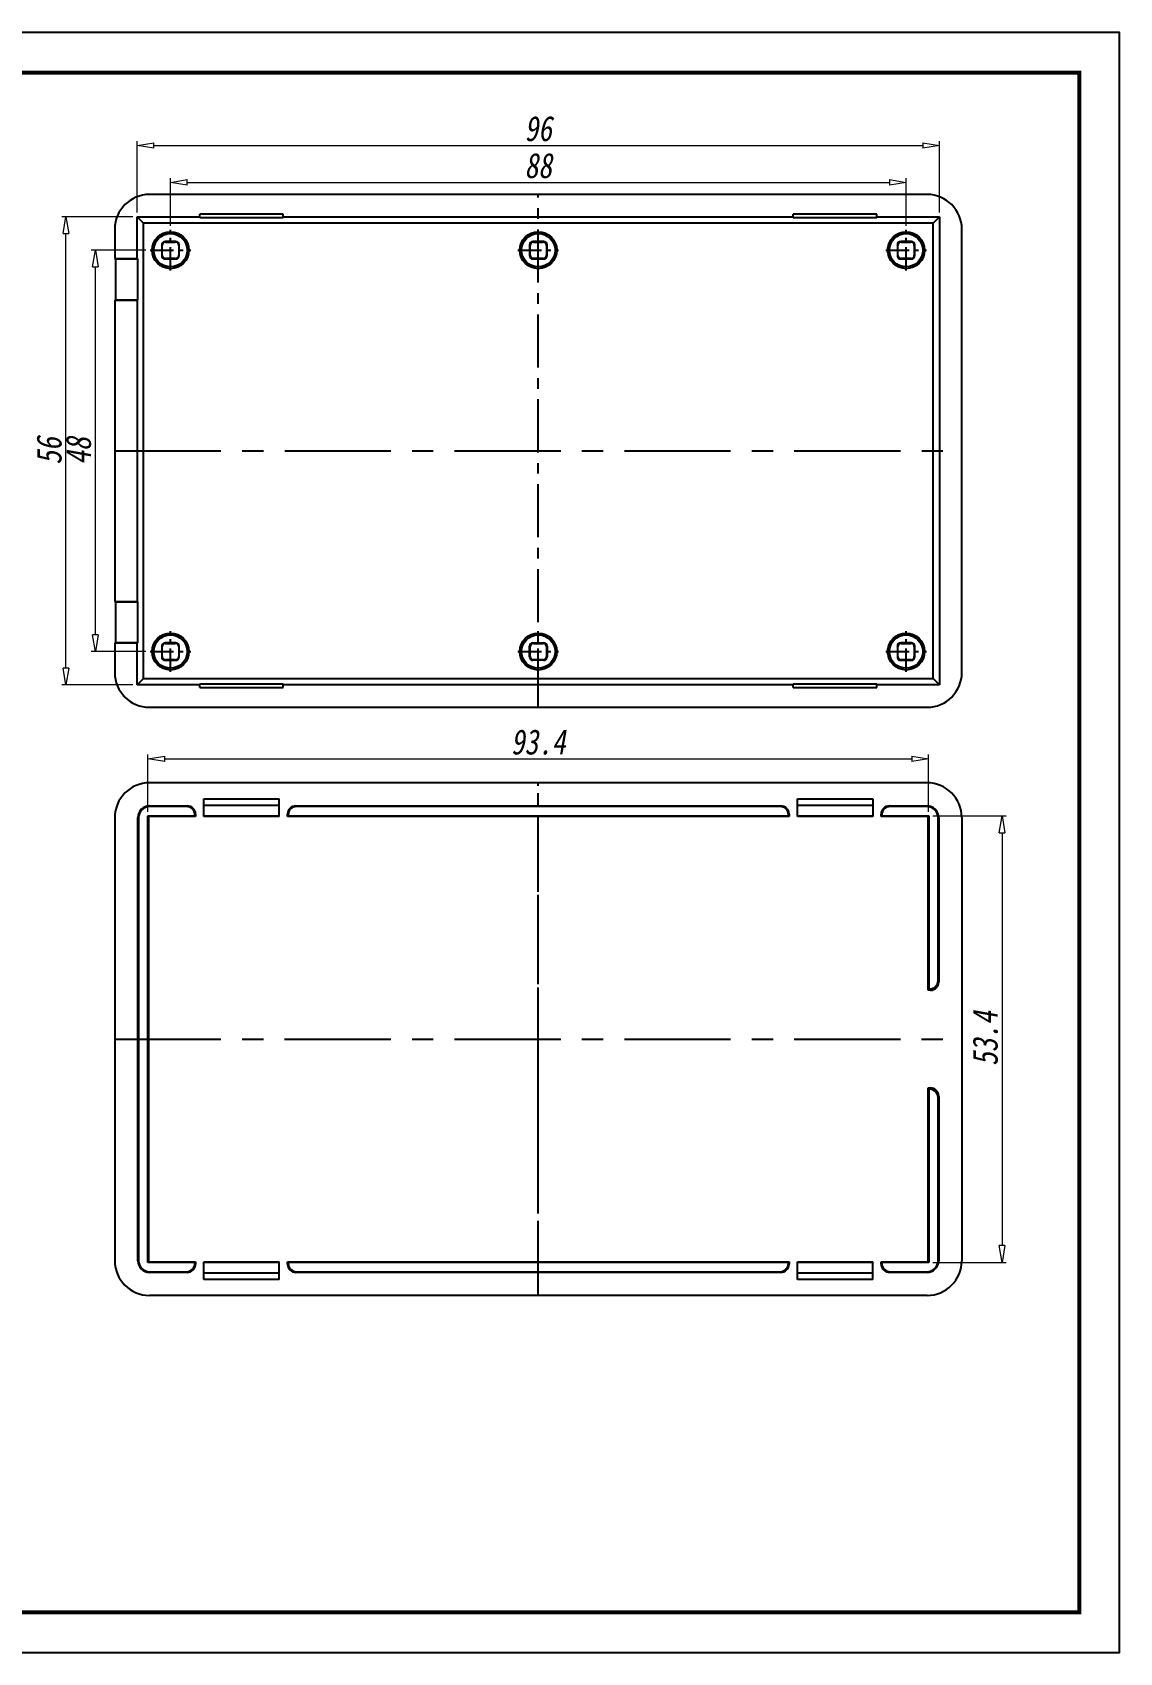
# Model space of a CAD drawing. Header units: millimetres. Extents: x -36 to 243, y 1043 to 1237.
# Drawn here: x 112.8 to 242.9, y 1043.4 to 1237.2 of the extents above; entities that cross this region are included whole.
import ezdxf

# ---------------------------------------------------------------- set-up
doc = ezdxf.new("R2010")
doc.units = ezdxf.units.MM
doc.linetypes.add('CENTER', pattern=[50.8, 31.75, -6.35, 6.35, -6.35])
doc.layers.add('dim', color=82, linetype='Continuous', lineweight=9)
doc.layers.add('from', color=7, linetype='Continuous')
doc.styles.add('wuwei', font='SimSun.ttf', dxfattribs={"width": 0.8, "oblique": 10})
doc.dimstyles.new('wuwei', dxfattribs={"dimtxt": 2.5, "dimasz": 1.5, "dimexe": 0.3, "dimexo": 0.3, "dimgap": 0.5, "dimtad": 1, "dimdsep": 46, "dimtxsty": 'wuwei', "dimblk": 'CLOSEDBLANK', "dimcen": 0, "dimclrd": 42, "dimclre": 40, "dimclrt": 74, "dimazin": 2, "dimtfac": 1, "dimtofl": 0, "dimtmove": 0, "dimatfit": 3, "dimfxl": 1, "dimlwd": 5, "dimlwe": 5, "dimarcsym": 0})

# ---------------------------------------------------------------- blocks, each defined once
blk = doc.blocks.new('_ClosedBlank')
at = {"color": 0, "linetype": 'ByBlock', "lineweight": -2}
for p, q in [((-1, 0.167), (0, 0)), ((-1, 0.167), (-1, -0.167)), ((0, 0), (-1, -0.167))]:
    blk.add_line(p, q, dxfattribs=at)
blk = doc.blocks.new('*D123')
at = {"layer": 'Defpoints', "color": 0}
for p in [(220.04, 1150.33), (126.65, 1143.5), (220.04, 1143.5)]:
    blk.add_point(p, dxfattribs=at)
at = {"layer": 'dim', "color": 40, "lineweight": 5}
for p, q in [((126.65, 1144), (126.65, 1150.83)), ((220.04, 1144), (220.04, 1150.83))]:
    blk.add_line(p, q, dxfattribs=at)
at = {"layer": 'dim', "color": 42, "lineweight": 5}
blk.add_line((128.65, 1150.33), (218.04, 1150.33), dxfattribs=at)
at = {"layer": 'dim', "color": 42, "lineweight": 5, "xscale": 2, "yscale": 2, "zscale": 2, "rotation": 180}
blk.add_blockref('_ClosedBlank', (126.65, 1150.33), dxfattribs=at)
at = {"layer": 'dim', "color": 42, "lineweight": 5, "xscale": 2, "yscale": 2, "zscale": 2}
blk.add_blockref('_ClosedBlank', (220.04, 1150.33), dxfattribs=at)
at = {"layer": 'dim', "color": 74, "insert": (173.34, 1152.33), "char_height": 3, "attachment_point": 5, "style": 'wuwei'}
blk.add_mtext('93.4', dxfattribs=at)
blk = doc.blocks.new('*D124')
at = {"layer": 'Defpoints', "color": 0}
for p in [(220.04, 1143.5), (220.04, 1090.11), (228.82, 1090.11)]:
    blk.add_point(p, dxfattribs=at)
at = {"layer": 'dim', "color": 40, "lineweight": 5}
for p, q in [((220.54, 1143.5), (229.32, 1143.5)), ((220.54, 1090.11), (229.32, 1090.11))]:
    blk.add_line(p, q, dxfattribs=at)
at = {"layer": 'dim', "color": 42, "lineweight": 5}
blk.add_line((228.82, 1141.5), (228.82, 1092.11), dxfattribs=at)
at = {"layer": 'dim', "color": 42, "lineweight": 5, "xscale": 2, "yscale": 2, "zscale": 2}
for p, rotation in [((228.82, 1143.5), 90), ((228.82, 1090.11), 270)]:
    blk.add_blockref('_ClosedBlank', p, dxfattribs=dict(at, rotation=rotation))
at = {"layer": 'dim', "color": 74, "insert": (226.82, 1116.88), "char_height": 3, "attachment_point": 5, "rotation": 90, "style": 'wuwei'}
blk.add_mtext('53.4', dxfattribs=at)
blk = doc.blocks.new('*D70')
at = {"layer": 'Defpoints', "color": 0}
for p in [(221.34, 1223.69), (125.35, 1215.16), (221.34, 1215.16)]:
    blk.add_point(p, dxfattribs=at)
at = {"layer": 'dim', "color": 40, "lineweight": 5}
for p, q in [((125.35, 1215.66), (125.35, 1224.19)), ((221.34, 1215.66), (221.34, 1224.19))]:
    blk.add_line(p, q, dxfattribs=at)
at = {"layer": 'dim', "color": 42, "lineweight": 5}
blk.add_line((127.35, 1223.69), (219.34, 1223.69), dxfattribs=at)
at = {"layer": 'dim', "color": 42, "lineweight": 5, "xscale": 2, "yscale": 2, "zscale": 2, "rotation": 180}
blk.add_blockref('_ClosedBlank', (125.35, 1223.69), dxfattribs=at)
at = {"layer": 'dim', "color": 42, "lineweight": 5, "xscale": 2, "yscale": 2, "zscale": 2}
blk.add_blockref('_ClosedBlank', (221.34, 1223.69), dxfattribs=at)
at = {"layer": 'dim', "color": 74, "insert": (173.34, 1225.69), "char_height": 3, "attachment_point": 5, "style": 'wuwei'}
blk.add_mtext('96', dxfattribs=at)
blk = doc.blocks.new('*D71')
at = {"layer": 'Defpoints', "color": 0}
for p in [(116.84, 1215.16), (125.35, 1215.16), (125.35, 1159.17)]:
    blk.add_point(p, dxfattribs=at)
at = {"layer": 'dim', "color": 40, "lineweight": 5}
for p, q in [((124.85, 1215.16), (116.34, 1215.16)), ((124.85, 1159.17), (116.34, 1159.17))]:
    blk.add_line(p, q, dxfattribs=at)
at = {"layer": 'dim', "color": 42, "lineweight": 5}
blk.add_line((116.84, 1161.17), (116.84, 1213.16), dxfattribs=at)
at = {"layer": 'dim', "color": 42, "lineweight": 5, "xscale": 2, "yscale": 2, "zscale": 2}
for p, rotation in [((116.84, 1215.16), 90), ((116.84, 1159.17), 270)]:
    blk.add_blockref('_ClosedBlank', p, dxfattribs=dict(at, rotation=rotation))
at = {"layer": 'dim', "color": 74, "insert": (114.84, 1187.16), "char_height": 3, "attachment_point": 5, "rotation": 90, "style": 'wuwei'}
blk.add_mtext('56', dxfattribs=at)
blk = doc.blocks.new('*D72')
at = {"layer": 'Defpoints', "color": 0}
for p in [(217.34, 1219.27), (129.34, 1213.59), (217.34, 1213.59)]:
    blk.add_point(p, dxfattribs=at)
at = {"layer": 'dim', "color": 40, "lineweight": 5}
for p, q in [((129.34, 1214.09), (129.34, 1219.77)), ((217.34, 1214.09), (217.34, 1219.77))]:
    blk.add_line(p, q, dxfattribs=at)
at = {"layer": 'dim', "color": 42, "lineweight": 5}
blk.add_line((131.34, 1219.27), (215.34, 1219.27), dxfattribs=at)
at = {"layer": 'dim', "color": 42, "lineweight": 5, "xscale": 2, "yscale": 2, "zscale": 2, "rotation": 180}
blk.add_blockref('_ClosedBlank', (129.34, 1219.27), dxfattribs=at)
at = {"layer": 'dim', "color": 42, "lineweight": 5, "xscale": 2, "yscale": 2, "zscale": 2}
blk.add_blockref('_ClosedBlank', (217.34, 1219.27), dxfattribs=at)
at = {"layer": 'dim', "color": 74, "insert": (173.34, 1221.27), "char_height": 3, "attachment_point": 5, "style": 'wuwei'}
blk.add_mtext('88', dxfattribs=at)
blk = doc.blocks.new('*D73')
at = {"layer": 'Defpoints', "color": 0}
for p in [(120.36, 1211.16), (126.91, 1211.16), (126.91, 1163.16)]:
    blk.add_point(p, dxfattribs=at)
at = {"layer": 'dim', "color": 40, "lineweight": 5}
for p, q in [((126.41, 1211.16), (119.86, 1211.16)), ((126.41, 1163.16), (119.86, 1163.16))]:
    blk.add_line(p, q, dxfattribs=at)
at = {"layer": 'dim', "color": 42, "lineweight": 5}
blk.add_line((120.36, 1165.16), (120.36, 1209.16), dxfattribs=at)
at = {"layer": 'dim', "color": 42, "lineweight": 5, "xscale": 2, "yscale": 2, "zscale": 2}
for p, rotation in [((120.36, 1211.16), 90), ((120.36, 1163.16), 270)]:
    blk.add_blockref('_ClosedBlank', p, dxfattribs=dict(at, rotation=rotation))
at = {"layer": 'dim', "color": 74, "insert": (118.36, 1187.16), "char_height": 3, "attachment_point": 5, "rotation": 90, "style": 'wuwei'}
blk.add_mtext('48', dxfattribs=at)
blk = doc.blocks.new('*u51')
at = {"color": 7, "linetype": 'Continuous'}
for p, q in [((46.51, 30.66), (-46.51, 30.66)), ((-48, 23), (-48, 28)), ((-48, 28), (-47.24, 27.24)), ((-48, 28), (-40.5, 28)), ((-47.24, -27.24), (-47.24, 27.24)), ((47.24, 27.24), (-47.24, 27.24)), ((-40.5, 27.89), (-40.5, 28.3)), ((-30.5, 28.3), (-40.5, 28.3)), ((-30.5, 27.89), (-40.5, 27.89)), ((-30.5, 27.89), (-30.5, 28.3)), ((-30.5, 28), (30.5, 28)), ((30.5, 27.89), (30.5, 28.3)), ((40.5, 28.3), (30.5, 28.3)), ((40.5, 27.89), (30.5, 27.89)), ((40.5, 27.89), (40.5, 28.3)), ((40.5, 28), (48, 28)), ((48, 28), (47.24, 27.24)), ((47.24, -27.24), (47.24, 27.24)), ((48, 28), (48, -28)), ((-50.66, 26.51), (-50.66, 23)), ((50.66, -26.51), (50.66, 26.51)), ((-45.05, 24.65), (-45.05, 23.35)), ((-44.98, 24.58), (-45.05, 24.65)), ((-44.98, 23.42), (-45.05, 23.35)), ((-44.98, 23.42), (-44.98, 24.58)), ((-44.58, 24.98), (-44.65, 25.05)), ((-43.35, 25.05), (-44.65, 25.05)), ((-44.58, 24.98), (-43.42, 24.98)), ((-43.42, 24.98), (-43.35, 25.05)), ((-43.02, 24.58), (-42.95, 24.65)), ((-43.02, 24.58), (-43.02, 23.42)), ((-43.02, 23.42), (-42.95, 23.35)), ((-42.95, 23.35), (-42.95, 24.65)), ((-1.05, 24.65), (-1.05, 23.35)), ((-0.98, 24.58), (-1.05, 24.65)), ((-0.98, 23.42), (-1.05, 23.35)), ((-0.98, 23.42), (-0.98, 24.58)), ((-0.58, 24.98), (-0.65, 25.05)), ((0.65, 25.05), (-0.65, 25.05)), ((-0.58, 24.98), (0.58, 24.98)), ((0.58, 24.98), (0.65, 25.05)), ((0.98, 24.58), (1.05, 24.65)), ((0.98, 24.58), (0.98, 23.42)), ((0.98, 23.42), (1.05, 23.35)), ((1.05, 23.35), (1.05, 24.65)), ((42.95, 24.65), (42.95, 23.35)), ((43.02, 24.58), (42.95, 24.65)), ((43.02, 23.42), (42.95, 23.35)), ((43.02, 23.42), (43.02, 24.58)), ((44.65, 25.05), (43.35, 25.05)), ((43.42, 24.98), (43.35, 25.05)), ((43.42, 24.98), (44.58, 24.98)), ((44.58, 24.98), (44.65, 25.05)), ((44.98, 24.58), (45.05, 24.65)), ((44.98, 24.58), (44.98, 23.42)), ((44.98, 23.42), (45.05, 23.35)), ((45.05, 23.35), (45.05, 24.65)), ((-50.66, 23), (-50.56, 22.95)), ((-50.66, 23), (-48, 23)), ((-50.56, 22.95), (-50.56, 18.05)), ((-50.56, 22.95), (-47.93, 22.95)), ((-48, 23), (-47.93, 22.95)), ((-47.93, 22.95), (-47.93, 18.05)), ((-44.58, 23.02), (-44.65, 22.95)), ((-44.65, 22.95), (-43.35, 22.95)), ((-43.42, 23.02), (-44.58, 23.02)), ((-43.42, 23.02), (-43.35, 22.95)), ((-0.58, 23.02), (-0.65, 22.95)), ((-0.65, 22.95), (0.65, 22.95)), ((0.58, 23.02), (-0.58, 23.02)), ((0.58, 23.02), (0.65, 22.95)), ((43.42, 23.02), (43.35, 22.95)), ((43.35, 22.95), (44.65, 22.95)), ((44.58, 23.02), (43.42, 23.02)), ((44.58, 23.02), (44.65, 22.95)), ((-50.66, 18), (-50.56, 18.05)), ((-50.66, 18), (-50.66, -18)), ((-48, 18), (-50.66, 18)), ((-50.56, 18.05), (-47.93, 18.05)), ((-48, 18), (-47.93, 18.05)), ((-48, 18), (-48, -18)), ((-50.66, -18), (-50.56, -18.05)), ((-50.66, -18), (-48, -18)), ((-50.56, -18.05), (-50.56, -22.95)), ((-50.56, -18.05), (-47.93, -18.05)), ((-48, -18), (-47.93, -18.05)), ((-47.93, -18.05), (-47.93, -22.95)), ((-50.66, -23), (-50.56, -22.95)), ((-50.66, -23), (-50.66, -26.51)), ((-48, -23), (-50.66, -23)), ((-47.93, -22.95), (-50.56, -22.95)), ((-48, -23), (-47.93, -22.95)), ((-48, -28), (-48, -23)), ((-44.58, -23.02), (-44.65, -22.95)), ((-43.35, -22.95), (-44.65, -22.95)), ((-44.58, -23.02), (-43.42, -23.02)), ((-43.42, -23.02), (-43.35, -22.95)), ((-0.65, -22.95), (0.65, -22.95)), ((-0.58, -23.02), (-0.65, -22.95)), ((-0.58, -23.02), (0.58, -23.02)), ((0.58, -23.02), (0.65, -22.95)), ((44.65, -22.95), (43.35, -22.95)), ((43.42, -23.02), (43.35, -22.95)), ((43.42, -23.02), (44.58, -23.02)), ((44.58, -23.02), (44.65, -22.95)), ((-44.98, -23.42), (-45.05, -23.35)), ((-45.05, -23.35), (-45.05, -24.65)), ((-44.98, -24.58), (-45.05, -24.65)), ((-44.98, -24.58), (-44.98, -23.42)), ((-44.58, -24.98), (-44.65, -25.05)), ((-44.65, -25.05), (-43.35, -25.05)), ((-43.42, -24.98), (-44.58, -24.98)), ((-43.42, -24.98), (-43.35, -25.05)), ((-43.02, -23.42), (-42.95, -23.35)), ((-43.02, -23.42), (-43.02, -24.58)), ((-43.02, -24.58), (-42.95, -24.65)), ((-42.95, -24.65), (-42.95, -23.35)), ((-0.98, -23.42), (-1.05, -23.35)), ((-1.05, -24.65), (-1.05, -23.35)), ((-0.98, -24.58), (-1.05, -24.65)), ((-0.98, -24.58), (-0.98, -23.42)), ((-0.58, -24.98), (-0.65, -25.05)), ((0.65, -25.05), (-0.65, -25.05)), ((0.58, -24.98), (-0.58, -24.98)), ((0.58, -24.98), (0.65, -25.05)), ((0.98, -23.42), (1.05, -23.35)), ((0.98, -23.42), (0.98, -24.58)), ((0.98, -24.58), (1.05, -24.65)), ((1.05, -23.35), (1.05, -24.65)), ((43.02, -23.42), (42.95, -23.35)), ((42.95, -23.35), (42.95, -24.65)), ((43.02, -24.58), (42.95, -24.65)), ((43.02, -24.58), (43.02, -23.42)), ((43.42, -24.98), (43.35, -25.05)), ((43.35, -25.05), (44.65, -25.05)), ((44.58, -24.98), (43.42, -24.98)), ((44.58, -24.98), (44.65, -25.05)), ((44.98, -23.42), (45.05, -23.35)), ((44.98, -23.42), (44.98, -24.58)), ((44.98, -24.58), (45.05, -24.65)), ((45.05, -24.65), (45.05, -23.35)), ((-48, -28), (-47.24, -27.24)), ((-40.5, -28), (-48, -28)), ((-47.24, -27.24), (47.24, -27.24)), ((-40.5, -28.3), (-40.5, -27.89)), ((-30.5, -27.89), (-40.5, -27.89)), ((-40.5, -28.3), (-30.5, -28.3)), ((-30.5, -28.3), (-30.5, -27.89)), ((30.5, -28), (-30.5, -28)), ((40.5, -27.89), (30.5, -27.89)), ((30.5, -28.3), (30.5, -27.89)), ((30.5, -28.3), (40.5, -28.3)), ((40.5, -28.3), (40.5, -27.89)), ((48, -28), (40.5, -28)), ((48, -28), (47.24, -27.24)), ((-46.51, -30.66), (46.51, -30.66))]:
    blk.add_line(p, q, dxfattribs=at)
at = {"color": 1, "linetype": 'CENTER', "ltscale": 0.2}
blk.add_line((0, -30.66), (0, 30.66), dxfattribs=at)
at = {"color": 1, "linetype": 'CENTER', "ltscale": 0.088385}
for p, q in [((-44, 21.57), (-44, 26.43)), ((0, 21.57), (0, 26.43)), ((44, 21.57), (44, 26.43)), ((-46.43, 24), (-41.57, 24)), ((-2.43, 24), (2.43, 24)), ((41.57, 24), (46.43, 24)), ((-44, -26.43), (-44, -21.57)), ((0, -26.43), (0, -21.57)), ((44, -26.43), (44, -21.57)), ((-46.43, -24), (-41.57, -24)), ((-2.43, -24), (2.43, -24)), ((41.57, -24), (46.43, -24))]:
    blk.add_line(p, q, dxfattribs=at)
at = {"color": 1, "linetype": 'CENTER', "ltscale": 0.4}
blk.add_line((-50.66, 0), (50.66, 0), dxfattribs=at)
at = {"color": 7, "linetype": 'Continuous'}
for centre, radius in [((-44, 24), 2.21), ((-44, 24), 2), ((0, 24), 2.21), ((0, 24), 2), ((44, 24), 2.21), ((44, 24), 2), ((-44, -24), 2.21), ((-44, -24), 2), ((0, -24), 2.21), ((0, -24), 2), ((44, -24), 2.21), ((44, -24), 2)]:
    blk.add_circle(centre, radius, dxfattribs=at)
for centre, major_axis, ratio, start_param, end_param in [((-46.5, 26.5), (-2.95, 2.95), 0.997265, -0.784029, 0.784029), ((46.5, 26.5), (2.95, 2.95), 0.997265, -0.784029, 0.784029), ((-44.65, 24.65), (0.283, -0.283), 0.999695, 2.356347, 3.926839), ((-44.65, 23.35), (0.283, 0.283), 0.999695, -3.926839, -2.356347), ((-44.58, 24.58), (0.283, -0.283), 0.999695, 2.356347, 3.926839), ((-44.58, 23.42), (0.283, 0.283), 0.999695, 2.356347, 3.926839), ((-43.42, 24.58), (-0.283, -0.283), 0.999695, 2.356347, 3.926839), ((-43.42, 23.42), (-0.283, 0.283), 0.999695, 2.356347, 3.926839), ((-43.35, 24.65), (0.283, 0.283), 0.999695, -0.785246, 0.785246), ((-43.35, 23.35), (0.283, -0.283), 0.999695, -0.785246, 0.785246), ((-0.65, 24.65), (0.283, -0.283), 0.999695, 2.356347, 3.926839), ((-0.65, 23.35), (0.283, 0.283), 0.999695, -3.926839, -2.356347), ((-0.58, 24.58), (0.283, -0.283), 0.999695, 2.356347, 3.926839), ((-0.58, 23.42), (0.283, 0.283), 0.999695, 2.356347, 3.926839), ((0.58, 24.58), (-0.283, -0.283), 0.999695, 2.356347, 3.926839), ((0.58, 23.42), (-0.283, 0.283), 0.999695, 2.356347, 3.926839), ((0.65, 24.65), (0.283, 0.283), 0.999695, -0.785246, 0.785246), ((0.65, 23.35), (0.283, -0.283), 0.999695, -0.785246, 0.785246), ((43.35, 24.65), (0.283, -0.283), 0.999695, 2.356347, 3.926839), ((43.35, 23.35), (0.283, 0.283), 0.999695, -3.926839, -2.356347), ((43.42, 24.58), (0.283, -0.283), 0.999695, 2.356347, 3.926839), ((43.42, 23.42), (0.283, 0.283), 0.999695, 2.356347, 3.926839), ((44.58, 24.58), (-0.283, -0.283), 0.999695, 2.356347, 3.926839), ((44.58, 23.42), (-0.283, 0.283), 0.999695, 2.356347, 3.926839), ((44.65, 24.65), (0.283, 0.283), 0.999695, -0.785246, 0.785246), ((44.65, 23.35), (0.283, -0.283), 0.999695, -0.785246, 0.785246), ((-44.65, -23.35), (-0.283, 0.283), 0.999695, -0.785246, 0.785246), ((-44.58, -23.42), (0.283, -0.283), 0.999695, 2.356347, 3.926839), ((-43.42, -23.42), (-0.283, -0.283), 0.999695, 2.356347, 3.926839), ((-43.35, -23.35), (0.283, 0.283), 0.999695, -0.785246, 0.785246), ((-0.65, -23.35), (-0.283, 0.283), 0.999695, -0.785246, 0.785246), ((-0.58, -23.42), (0.283, -0.283), 0.999695, 2.356347, 3.926839), ((0.58, -23.42), (-0.283, -0.283), 0.999695, 2.356347, 3.926839), ((0.65, -23.35), (0.283, 0.283), 0.999695, -0.785246, 0.785246), ((43.35, -23.35), (-0.283, 0.283), 0.999695, -0.785246, 0.785246), ((43.42, -23.42), (0.283, -0.283), 0.999695, 2.356347, 3.926839), ((44.58, -23.42), (-0.283, -0.283), 0.999695, 2.356347, 3.926839), ((44.65, -23.35), (0.283, 0.283), 0.999695, -0.785246, 0.785246), ((-44.65, -24.65), (0.283, 0.283), 0.999695, -3.926839, -2.356347), ((-44.58, -24.58), (0.283, 0.283), 0.999695, 2.356347, 3.926839), ((-43.42, -24.58), (-0.283, 0.283), 0.999695, 2.356347, 3.926839), ((-43.35, -24.65), (-0.283, 0.283), 0.999695, -3.926839, -2.356347), ((-0.65, -24.65), (0.283, 0.283), 0.999695, -3.926839, -2.356347), ((-0.58, -24.58), (0.283, 0.283), 0.999695, 2.356347, 3.926839), ((0.58, -24.58), (-0.283, 0.283), 0.999695, 2.356347, 3.926839), ((0.65, -24.65), (-0.283, 0.283), 0.999695, -3.926839, -2.356347), ((43.35, -24.65), (0.283, 0.283), 0.999695, -3.926839, -2.356347), ((43.42, -24.58), (0.283, 0.283), 0.999695, 2.356347, 3.926839), ((44.58, -24.58), (-0.283, 0.283), 0.999695, 2.356347, 3.926839), ((44.65, -24.65), (-0.283, 0.283), 0.999695, -3.926839, -2.356347), ((-46.5, -26.5), (-2.95, -2.95), 0.997265, -0.784029, 0.784029), ((46.5, -26.5), (2.95, -2.95), 0.997265, -0.784029, 0.784029)]:
    blk.add_ellipse(centre, major_axis=major_axis, ratio=ratio, start_param=start_param, end_param=end_param, dxfattribs=at)

msp = doc.modelspace()

# ---------------------------------------------------------------- linework, layer by layer
at = {"color": 7, "linetype": 'Continuous'}
for p, q in [((219.848, 1147.465), (126.842, 1147.465)), ((133.345, 1143.451), (133.345, 1145.554)), ((133.345, 1145.554), (142.345, 1145.554)), ((142.345, 1143.451), (142.345, 1145.554)), ((204.345, 1143.451), (204.345, 1145.554)), ((204.345, 1145.554), (213.345, 1145.554)), ((213.345, 1145.554), (213.345, 1143.451)), ((122.684, 1143.308), (122.684, 1090.302)), ((126.646, 1090.106), (126.646, 1143.504)), ((126.698, 1143.451), (126.646, 1143.504)), ((126.646, 1143.504), (132.266, 1143.504)), ((126.698, 1143.451), (126.698, 1090.159)), ((132.345, 1143.451), (126.698, 1143.451)), ((126.845, 1144.625), (126.845, 1144.704)), ((126.845, 1144.704), (131.345, 1144.704)), ((131.266, 1144.625), (126.845, 1144.625)), ((131.266, 1144.625), (131.345, 1144.704)), ((132.266, 1143.626), (132.345, 1143.704)), ((132.266, 1143.626), (132.266, 1143.504)), ((132.266, 1143.504), (132.345, 1143.451)), ((132.345, 1143.704), (132.345, 1143.451)), ((133.345, 1144.804), (142.345, 1144.804)), ((133.345, 1143.504), (142.345, 1143.504)), ((142.345, 1143.451), (133.345, 1143.451)), ((143.345, 1143.451), (143.345, 1143.704)), ((143.345, 1143.704), (143.423, 1143.626)), ((143.423, 1143.504), (143.345, 1143.451)), ((203.345, 1143.451), (143.345, 1143.451)), ((143.423, 1143.626), (143.423, 1143.504)), ((143.423, 1143.504), (203.266, 1143.504)), ((144.344, 1144.704), (144.423, 1144.625)), ((144.344, 1144.704), (202.345, 1144.704)), ((202.266, 1144.625), (144.423, 1144.625)), ((202.266, 1144.625), (202.345, 1144.704)), ((203.266, 1143.626), (203.345, 1143.704)), ((203.266, 1143.626), (203.266, 1143.504)), ((203.266, 1143.504), (203.345, 1143.451)), ((203.345, 1143.704), (203.345, 1143.451)), ((204.345, 1144.804), (213.345, 1144.804)), ((204.345, 1143.504), (213.345, 1143.504)), ((213.345, 1143.451), (204.345, 1143.451)), ((214.345, 1143.451), (214.345, 1143.704)), ((214.345, 1143.704), (214.423, 1143.626)), ((214.423, 1143.504), (214.345, 1143.451)), ((219.991, 1143.451), (214.345, 1143.451)), ((214.423, 1143.626), (214.423, 1143.504)), ((214.423, 1143.504), (220.043, 1143.504)), ((215.344, 1144.704), (219.844, 1144.704)), ((215.344, 1144.704), (215.423, 1144.625)), ((219.844, 1144.625), (215.423, 1144.625)), ((219.844, 1144.625), (219.844, 1144.704)), ((219.991, 1143.451), (220.043, 1143.504)), ((219.991, 1122.648), (219.991, 1143.451)), ((220.043, 1143.504), (220.043, 1122.805)), ((224.005, 1143.308), (224.005, 1090.302)), ((125.446, 1090.305), (125.446, 1143.305)), ((125.525, 1143.305), (125.446, 1143.305)), ((125.525, 1143.305), (125.525, 1090.305)), ((221.165, 1143.305), (221.243, 1143.305)), ((221.165, 1123.805), (221.165, 1143.305)), ((221.243, 1143.305), (221.243, 1123.648)), ((220.043, 1122.805), (219.991, 1122.648)), ((220.244, 1122.648), (219.991, 1122.648)), ((220.166, 1122.805), (220.043, 1122.805)), ((220.166, 1122.805), (220.244, 1122.648)), ((221.165, 1123.805), (221.243, 1123.648)), ((219.991, 1110.962), (220.244, 1110.962)), ((220.043, 1110.805), (219.991, 1110.962)), ((219.991, 1090.159), (219.991, 1110.962)), ((220.166, 1110.805), (220.043, 1110.805)), ((220.043, 1110.805), (220.043, 1090.106)), ((220.244, 1110.962), (220.166, 1110.805)), ((221.243, 1109.962), (221.165, 1109.805)), ((221.165, 1090.305), (221.165, 1109.805)), ((221.243, 1109.962), (221.243, 1090.305)), ((125.525, 1090.305), (125.446, 1090.305)), ((126.698, 1090.159), (126.646, 1090.106)), ((132.266, 1090.106), (126.646, 1090.106)), ((126.698, 1090.159), (132.345, 1090.159)), ((132.266, 1090.106), (132.345, 1090.159)), ((132.266, 1090.106), (132.266, 1089.985)), ((132.345, 1089.906), (132.266, 1089.985)), ((132.345, 1090.159), (132.345, 1089.906)), ((133.345, 1088.057), (133.345, 1090.159)), ((133.345, 1090.159), (142.345, 1090.159)), ((142.345, 1090.106), (133.345, 1090.106)), ((142.345, 1088.057), (142.345, 1090.159)), ((143.423, 1090.106), (143.345, 1090.159)), ((143.345, 1089.906), (143.345, 1090.159)), ((143.345, 1090.159), (203.345, 1090.159)), ((143.423, 1089.985), (143.345, 1089.906)), ((143.423, 1090.106), (143.423, 1089.985)), ((203.266, 1090.106), (143.423, 1090.106)), ((203.266, 1090.106), (203.345, 1090.159)), ((203.266, 1090.106), (203.266, 1089.985)), ((203.345, 1089.906), (203.266, 1089.985)), ((203.345, 1090.159), (203.345, 1089.906)), ((204.345, 1090.159), (213.345, 1090.159)), ((204.345, 1088.057), (204.345, 1090.159)), ((213.345, 1090.106), (204.345, 1090.106)), ((213.345, 1088.057), (213.345, 1090.159)), ((214.345, 1090.159), (219.991, 1090.159)), ((214.423, 1090.106), (214.345, 1090.159)), ((214.345, 1089.906), (214.345, 1090.159)), ((214.423, 1089.985), (214.345, 1089.906)), ((220.043, 1090.106), (214.423, 1090.106)), ((214.423, 1090.106), (214.423, 1089.985)), ((219.991, 1090.159), (220.043, 1090.106)), ((221.165, 1090.305), (221.243, 1090.305)), ((126.845, 1088.985), (126.845, 1088.906)), ((126.845, 1088.985), (131.266, 1088.985)), ((131.345, 1088.906), (126.845, 1088.906)), ((131.345, 1088.906), (131.266, 1088.985)), ((142.345, 1088.806), (133.345, 1088.806)), ((142.345, 1088.056), (133.345, 1088.056)), ((144.423, 1088.985), (144.344, 1088.906)), ((202.345, 1088.906), (144.344, 1088.906)), ((144.423, 1088.985), (202.266, 1088.985)), ((202.345, 1088.906), (202.266, 1088.985)), ((213.345, 1088.806), (204.345, 1088.806)), ((213.345, 1088.056), (204.345, 1088.056)), ((215.423, 1088.985), (215.344, 1088.906)), ((219.844, 1088.906), (215.344, 1088.906)), ((215.423, 1088.985), (219.844, 1088.985)), ((219.844, 1088.985), (219.844, 1088.906)), ((219.848, 1086.145), (126.842, 1086.145))]:
    msp.add_line(p, q, dxfattribs=at)
at = {"color": 1, "linetype": 'CENTER', "ltscale": 0.2}
msp.add_line((173.345, 1086.145), (173.345, 1147.465), dxfattribs=at)
at = {"color": 1, "linetype": 'CENTER', "ltscale": 0.24}
msp.add_line((173.345, 1086.805), (173.345, 1146.805), dxfattribs=at)
at = {"color": 1, "linetype": 'CENTER', "ltscale": 0.082793}
for p, q in [((173.345, 1138.528), (173.345, 1143.082)), ((173.345, 1090.528), (173.345, 1095.082))]:
    msp.add_line(p, q, dxfattribs=at)
at = {"color": 1, "linetype": 'CENTER', "ltscale": 0.08}
msp.add_line((173.345, 1138.605), (173.345, 1143.005), dxfattribs=at)
at = {"color": 1, "linetype": 'CENTER', "ltscale": 0.4}
msp.add_line((122.684, 1116.805), (224.005, 1116.805), dxfattribs=at)
at = {"color": 7, "linetype": 'Continuous'}
for centre, radius, start, end in [((126.845, 1143.305), 1.399, 89.98651, 180.01349), ((126.845, 1143.305), 1.32, 89.98424, 180.01576), ((219.845, 1143.305), 1.399, 359.98651, 90.01349), ((219.845, 1143.305), 1.32, 359.98424, 90.01576), ((126.845, 1090.305), 1.399, 179.98651, 270.01349), ((126.845, 1090.305), 1.32, 179.98424, 270.01576), ((219.845, 1090.305), 1.399, 269.98651, 0.01349), ((219.845, 1090.305), 1.32, 269.98424, 0.01576)]:
    msp.add_arc(centre, radius, start, end, dxfattribs=at)
for centre, major_axis, ratio, start_param, end_param in [((126.847, 1143.303), (-2.945, 2.945), 0.9987828, -0.7847892, 0.7847892), ((219.843, 1143.303), (2.945, 2.945), 0.9987828, -0.7847892, 0.7847892), ((131.266, 1143.625), (0.708, 0.708), 0.999315, -0.7850555, 0.7850555), ((131.344, 1143.703), (0.708, 0.708), 0.999315, -0.7850555, 0.7850555), ((144.345, 1143.703), (0.708, -0.708), 0.999315, 2.3565371, 3.9266482), ((144.424, 1143.625), (0.708, -0.708), 0.999315, 2.3565371, 3.9266482), ((202.266, 1143.625), (0.708, 0.708), 0.999315, -0.7850555, 0.7850555), ((202.344, 1143.703), (0.708, 0.708), 0.999315, -0.7850555, 0.7850555), ((215.345, 1143.703), (0.708, -0.708), 0.999315, 2.3565371, 3.9266482), ((215.424, 1143.625), (0.708, -0.708), 0.999315, 2.3565371, 3.9266482), ((220.164, 1123.806), (0.448, -0.896), 0.9982883, -0.4626886, 1.1067377), ((220.243, 1123.649), (-0.448, 0.896), 0.9982883, -3.6042813, -2.034855), ((220.164, 1109.804), (-0.448, -0.896), 0.9982883, 2.034855, 3.6042813), ((220.243, 1109.961), (0.448, 0.896), 0.9982883, -1.1067377, 0.4626886), ((126.847, 1090.307), (-2.945, -2.945), 0.9987828, -0.7847892, 0.7847892), ((131.266, 1089.985), (-0.708, 0.708), 0.999315, 2.3565371, 3.9266482), ((131.344, 1089.907), (0.708, -0.708), 0.999315, -0.7850555, 0.7850555), ((144.345, 1089.907), (0.708, 0.708), 0.999315, -3.9266482, -2.3565371), ((144.424, 1089.985), (-0.708, -0.708), 0.999315, -0.7850555, 0.7850555), ((202.266, 1089.985), (-0.708, 0.708), 0.999315, 2.3565371, 3.9266482), ((202.344, 1089.907), (0.708, -0.708), 0.999315, -0.7850555, 0.7850555), ((215.345, 1089.907), (0.708, 0.708), 0.999315, 2.3565371, 3.9266482), ((215.424, 1089.985), (-0.708, -0.708), 0.999315, -0.7850555, 0.7850555), ((219.843, 1090.307), (2.945, -2.945), 0.9987828, -0.7847892, 0.7847892)]:
    msp.add_ellipse(centre, major_axis=major_axis, ratio=ratio, start_param=start_param, end_param=end_param, dxfattribs=at)
at = {"layer": 'from'}
msp.add_line((238.076, 1048.24), (150.347, 1048.24), dxfattribs=at)
msp.add_lwpolyline([(-35.975, 1043.434), (242.882, 1043.434), (242.882, 1237.215), (-35.975, 1237.215)], close=True, dxfattribs=at)
at = {"layer": 'from', "const_width": 0.481}
msp.add_lwpolyline([(-31.169, 1048.24), (-31.169, 1232.409), (238.076, 1232.409), (238.076, 1048.24), (-31.169, 1048.24)], dxfattribs=at)

# ---------------------------------------------------------------- block references
at = {"color": 7}
msp.add_blockref('*u51', (173.345, 1187.164), dxfattribs=at)

# ---------------------------------------------------------------- dimensions: what is measured, and where the dimension line sits
at = {"layer": 'dim', "color": 7}
dim = msp.add_linear_dim(base=(221.343, 1223.69), p1=(125.346, 1215.163), p2=(221.343, 1215.163), dimstyle='wuwei', override={"dimtxt": 3, "dimasz": 2, "dimexe": 0.49975, "dimexo": 0.49975, "dimgap": 0.49975}, dxfattribs=at)
dim.commit()
dim.dimension.update_dxf_attribs({"geometry": '*D70', "text_midpoint": (173.345, 1223.69), "dimtype": 160})
for base, p1, p2, picture, middle in [((217.345, 1219.267), (129.345, 1213.595), (217.345, 1213.595), '*D72', (173.345, 1221.266)), ((220.043, 1150.334), (126.646, 1143.504), (220.043, 1143.504), '*D123', (173.345, 1152.334))]:
    dim = msp.add_linear_dim(base=base, p1=p1, p2=p2, dimstyle='wuwei', override={"dimtxt": 3, "dimasz": 2, "dimexe": 0.49975, "dimexo": 0.49975, "dimgap": 0.49975}, dxfattribs=at)
    dim.commit()
    dim.dimension.update_dxf_attribs({"geometry": picture, "text_midpoint": middle})
for base, p1, p2, picture, middle in [((116.844, 1215.163), (125.346, 1159.165), (125.346, 1215.163), '*D71', (114.845, 1187.164)), ((120.357, 1211.164), (126.914, 1163.164), (126.914, 1211.164), '*D73', (118.358, 1187.164))]:
    dim = msp.add_linear_dim(base=base, p1=p1, p2=p2, angle=90, dimstyle='wuwei', override={"dimtxt": 3, "dimasz": 2, "dimexe": 0.49975, "dimexo": 0.49975, "dimgap": 0.49975}, dxfattribs=at)
    dim.commit()
    dim.dimension.update_dxf_attribs({"geometry": picture, "text_midpoint": middle})
dim = msp.add_linear_dim(base=(228.817, 1090.106), p1=(220.043, 1143.504), p2=(220.043, 1090.106), angle=90, dimstyle='wuwei', override={"dimtxt": 3, "dimasz": 2, "dimexe": 0.49975, "dimexo": 0.49975, "dimgap": 0.49975}, dxfattribs=at)
dim.commit()
dim.dimension.update_dxf_attribs({"geometry": '*D124', "text_midpoint": (228.817, 1116.879), "dimtype": 160})

doc.saveas('drawing.dxf')
